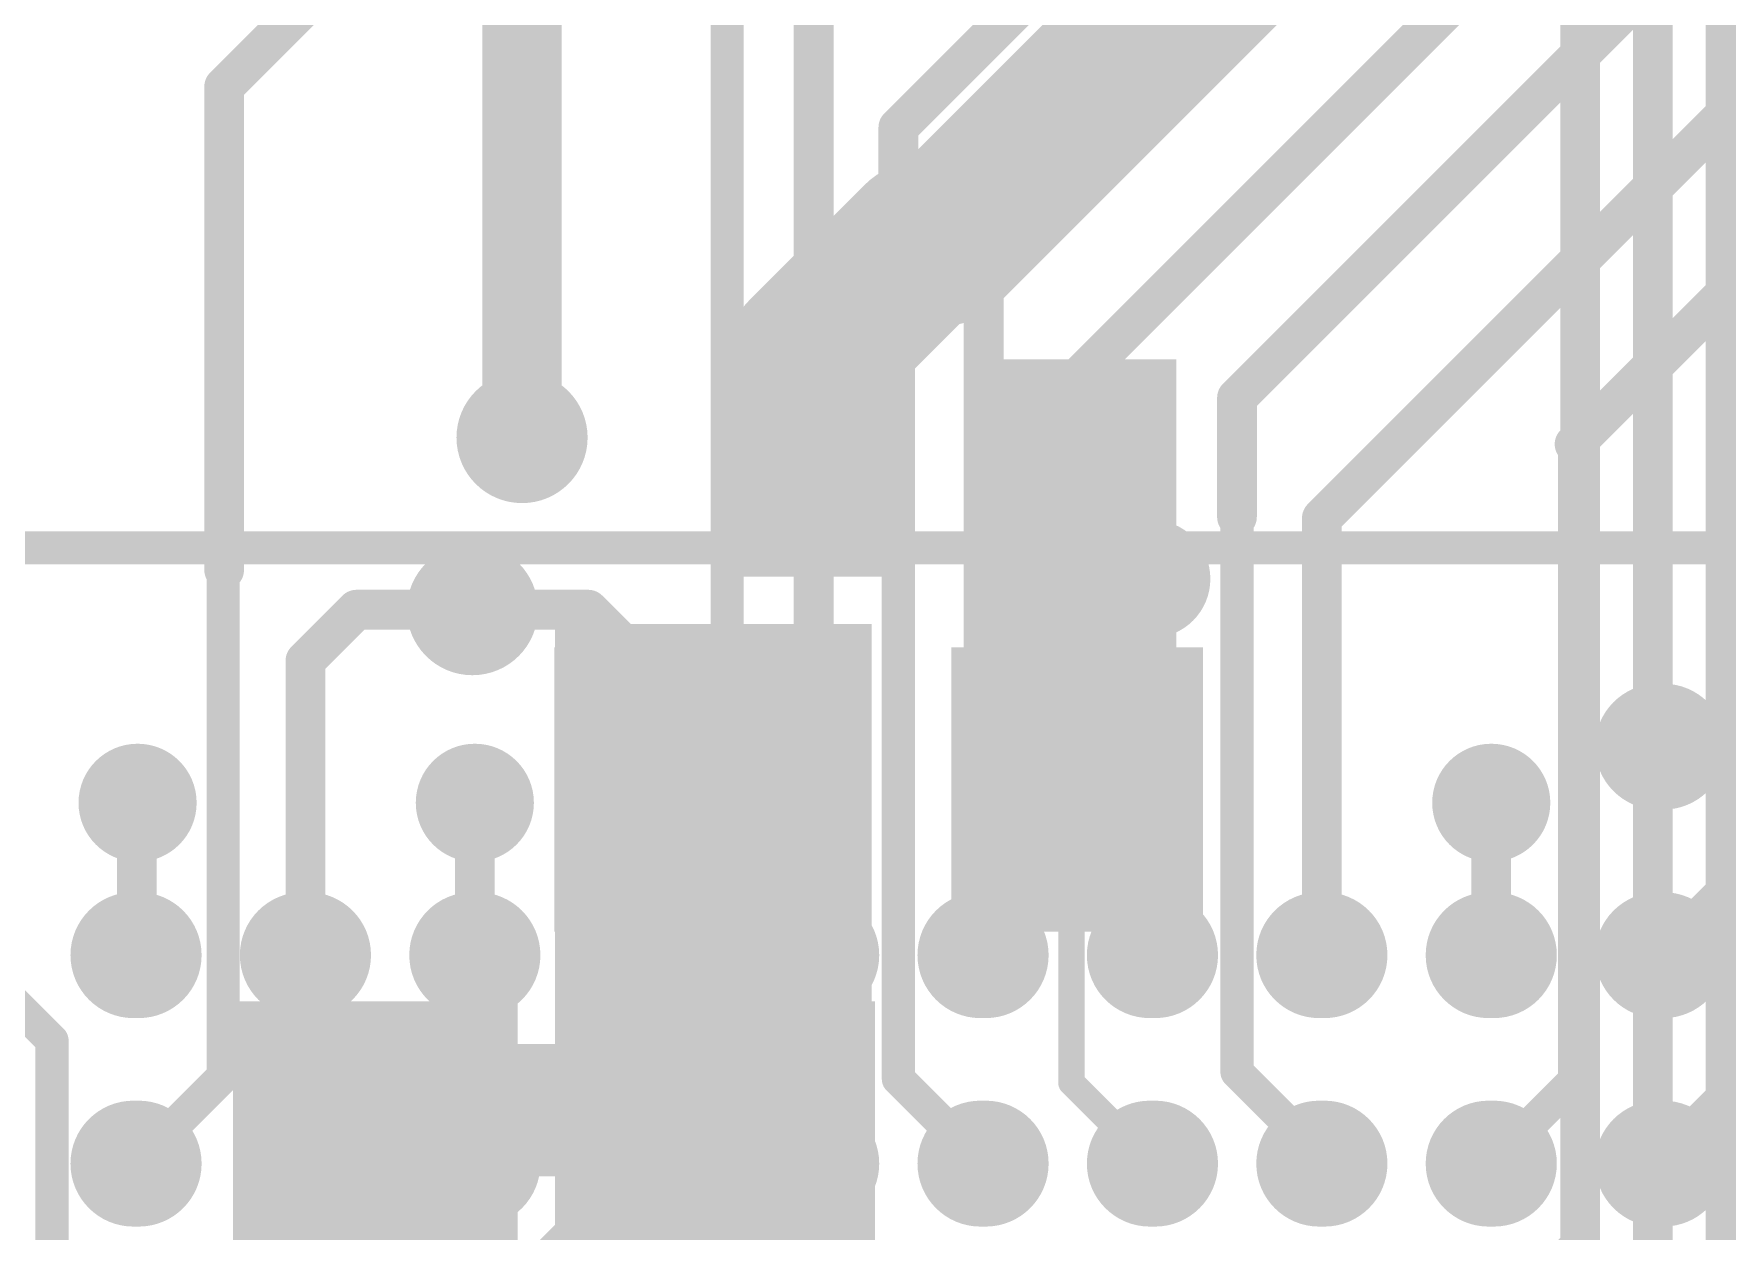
# Model space of a CAD drawing. Header units: millimetres. Extents: x -0.39 to 4.37, y -0.38 to 3.54.
# Drawn here: x 0.7923 to 1.048, y 0.4681 to 0.649 of the extents above; entities that cross this region are included whole.
import ezdxf

# ---------------------------------------------------------------- set-up
doc = ezdxf.new("R2010")
doc.units = ezdxf.units.MM
doc.header["$MEASUREMENT"] = 0
for name, color, linetype in [('BottomLayer', 5, 'Continuous'), ('BottomPaste', 16, 'Continuous'), ('BottomSolder', 6, 'Continuous'), ('TopLayer', 1, 'Continuous'), ('TopOverlay', 2, 'Continuous'), ('TopPaste', 8, 'Continuous'), ('TopSolder', 216, 'Continuous'), ('ViaHoleLayer', 16, 'Continuous')]:
    doc.layers.add(name, color=color, linetype=linetype)

# ---------------------------------------------------------------- blocks, each defined once
blk = doc.blocks.new('C__0402_B_37')
at = {"layer": 'BottomLayer'}
for points in [[(-0.009500000000000001, 0.0125), (-0.009499999999999998, -0.0125), (-0.0275, -0.0125), (-0.0275, 0.0125)], [(0.0275, 0.0125), (0.0275, -0.0125), (0.009500000000000001, -0.0125), (0.009499999999999998, 0.0125)]]:
    blk.add_hatch(color=5, dxfattribs=at).paths.add_polyline_path(points)
at = {"layer": 'BottomPaste'}
for points in [[(-0.009500000000000001, 0.0125), (-0.009499999999999998, -0.0125), (-0.0275, -0.0125), (-0.0275, 0.0125)], [(0.0275, 0.0125), (0.0275, -0.0125), (0.009500000000000001, -0.0125), (0.009499999999999998, 0.0125)]]:
    blk.add_hatch(color=16, dxfattribs=at).paths.add_polyline_path(points)
at = {"layer": 'BottomSolder'}
for points in [[(-0.007137800000000001, 0.0148622), (-0.007137799999999999, -0.0148622), (-0.0298622, -0.0148622), (-0.0298622, 0.0148622)], [(0.0298622, 0.0148622), (0.0298622, -0.0148622), (0.007137800000000001, -0.0148622), (0.007137799999999999, 0.0148622)]]:
    blk.add_hatch(color=6, dxfattribs=at).paths.add_polyline_path(points)
blk = doc.blocks.new('FBGA_178_SDRAM_368')
at = {"layer": 'TopLayer'}
h = blk.add_hatch(color=1, dxfattribs=at)
edge = h.paths.add_edge_path()
edge.add_arc((0.125984, 0.0515735), 0.005512, 0, 180)
edge.add_line((0.120472, 0.0515735), (0.120472, 0.0507865))
edge.add_arc((0.125984, 0.0507865), 0.005512, 180, 360)
edge.add_line((0.131496, 0.0507865), (0.131496, 0.0515735))
h = blk.add_hatch(color=1, dxfattribs=at)
edge = h.paths.add_edge_path()
edge.add_arc((0.15748, 0.0515735), 0.005512, 0, 180)
edge.add_line((0.151968, 0.0515735), (0.151968, 0.0507865))
edge.add_arc((0.15748, 0.0507865), 0.005512, 180, 360)
edge.add_line((0.162992, 0.0507865), (0.162992, 0.0515735))
h = blk.add_hatch(color=1, dxfattribs=at)
edge = h.paths.add_edge_path()
edge.add_arc((0.125984, 0.0259835), 0.005512, 0, 180)
edge.add_line((0.120472, 0.0259835), (0.120472, 0.0251965))
edge.add_arc((0.125984, 0.0251965), 0.005512, 180, 360)
edge.add_line((0.131496, 0.0251965), (0.131496, 0.0259835))
h = blk.add_hatch(color=1, dxfattribs=at)
edge = h.paths.add_edge_path()
edge.add_arc((0.15748, 0.0259835), 0.005512, 0, 180)
edge.add_line((0.151968, 0.0259835), (0.151968, 0.0251965))
edge.add_arc((0.15748, 0.0251965), 0.005512, 180, 360)
edge.add_line((0.162992, 0.0251965), (0.162992, 0.0259835))
h = blk.add_hatch(color=1, dxfattribs=at)
edge = h.paths.add_edge_path()
edge.add_arc((0.125984, 0.0003935), 0.005512, 0, 180)
edge.add_line((0.120472, 0.0003935000000000007), (0.120472, -0.0003934999999999994))
edge.add_arc((0.125984, -0.0003935), 0.005512, 180, 360)
edge.add_line((0.131496, -0.0003935), (0.131496, 0.0003935))
h = blk.add_hatch(color=1, dxfattribs=at)
edge = h.paths.add_edge_path()
edge.add_arc((0.15748, 0.0003935), 0.005512, 0, 180)
edge.add_line((0.151968, 0.0003935000000000007), (0.151968, -0.0003934999999999994))
edge.add_arc((0.15748, -0.0003935), 0.005512, 180, 360)
edge.add_line((0.162992, -0.0003935), (0.162992, 0.0003935))
h = blk.add_hatch(color=1, dxfattribs=at)
edge = h.paths.add_edge_path()
edge.add_arc((0.125984, -0.0251985), 0.005512, 0, 180)
edge.add_line((0.120472, -0.0251985), (0.120472, -0.0259855))
edge.add_arc((0.125984, -0.0259855), 0.005512, 180, 360)
edge.add_line((0.131496, -0.0259855), (0.131496, -0.0251985))
h = blk.add_hatch(color=1, dxfattribs=at)
edge = h.paths.add_edge_path()
edge.add_arc((0.15748, -0.0251985), 0.005512, 0, 180)
edge.add_line((0.151968, -0.0251985), (0.151968, -0.0259855))
edge.add_arc((0.15748, -0.0259855), 0.005512, 180, 360)
edge.add_line((0.162992, -0.0259855), (0.162992, -0.0251985))
h = blk.add_hatch(color=1, dxfattribs=at)
edge = h.paths.add_edge_path()
edge.add_arc((0.125984, -0.0507885), 0.005512, 0, 180)
edge.add_line((0.120472, -0.0507885), (0.120472, -0.0515755))
edge.add_arc((0.125984, -0.0515755), 0.005512, 180, 360)
edge.add_line((0.131496, -0.0515755), (0.131496, -0.0507885))
h = blk.add_hatch(color=1, dxfattribs=at)
edge = h.paths.add_edge_path()
edge.add_arc((0.15748, -0.0507885), 0.005512, 0, 180)
edge.add_line((0.151968, -0.0507885), (0.151968, -0.0515755))
edge.add_arc((0.15748, -0.0515755), 0.005512, 180, 360)
edge.add_line((0.162992, -0.0515755), (0.162992, -0.0507885))
h = blk.add_hatch(color=1, dxfattribs=at)
edge = h.paths.add_edge_path()
edge.add_arc((0.125984, -0.0763785), 0.005512, 0, 180)
edge.add_line((0.120472, -0.0763785), (0.120472, -0.0771655))
edge.add_arc((0.125984, -0.0771655), 0.005512, 180, 360)
edge.add_line((0.131496, -0.0771655), (0.131496, -0.0763785))
h = blk.add_hatch(color=1, dxfattribs=at)
edge = h.paths.add_edge_path()
edge.add_arc((0.15748, -0.0763785), 0.005512, 0, 180)
edge.add_line((0.151968, -0.0763785), (0.151968, -0.0771655))
edge.add_arc((0.15748, -0.0771655), 0.005512, 180, 360)
edge.add_line((0.162992, -0.0771655), (0.162992, -0.0763785))
h = blk.add_hatch(color=1, dxfattribs=at)
edge = h.paths.add_edge_path()
edge.add_arc((0.125984, -0.1019685), 0.005512, 0, 180)
edge.add_line((0.120472, -0.1019685), (0.120472, -0.1027555))
edge.add_arc((0.125984, -0.1027555), 0.005512, 180, 360)
edge.add_line((0.131496, -0.1027555), (0.131496, -0.1019685))
h = blk.add_hatch(color=1, dxfattribs=at)
edge = h.paths.add_edge_path()
edge.add_arc((0.15748, -0.1019685), 0.005512, 0, 180)
edge.add_line((0.151968, -0.1019685), (0.151968, -0.1027555))
edge.add_arc((0.15748, -0.1027555), 0.005512, 180, 360)
edge.add_line((0.162992, -0.1027555), (0.162992, -0.1019685))
h = blk.add_hatch(color=1, dxfattribs=at)
edge = h.paths.add_edge_path()
edge.add_arc((0.125984, -0.1275605), 0.005512, 0, 180)
edge.add_line((0.120472, -0.1275605), (0.120472, -0.1283475))
edge.add_arc((0.125984, -0.1283475), 0.005512, 180, 360)
edge.add_line((0.131496, -0.1283475), (0.131496, -0.1275605))
h = blk.add_hatch(color=1, dxfattribs=at)
edge = h.paths.add_edge_path()
edge.add_arc((0.15748, -0.1275605), 0.005512, 0, 180)
edge.add_line((0.151968, -0.1275605), (0.151968, -0.1283475))
edge.add_arc((0.15748, -0.1283475), 0.005512, 180, 360)
edge.add_line((0.162992, -0.1283475), (0.162992, -0.1275605))
h = blk.add_hatch(color=1, dxfattribs=at)
edge = h.paths.add_edge_path()
edge.add_arc((0.125984, -0.1531505), 0.005512, 0, 180)
edge.add_line((0.120472, -0.1531505), (0.120472, -0.1539375))
edge.add_arc((0.125984, -0.1539375), 0.005512, 180, 360)
edge.add_line((0.131496, -0.1539375), (0.131496, -0.1531505))
h = blk.add_hatch(color=1, dxfattribs=at)
edge = h.paths.add_edge_path()
edge.add_arc((0.15748, -0.1531505), 0.005512, 0, 180)
edge.add_line((0.151968, -0.1531505), (0.151968, -0.1539375))
edge.add_arc((0.15748, -0.1539375), 0.005512, 180, 360)
edge.add_line((0.162992, -0.1539375), (0.162992, -0.1531505))
h = blk.add_hatch(color=1, dxfattribs=at)
edge = h.paths.add_edge_path()
edge.add_arc((0.125984, -0.1787405), 0.005512, 0, 180)
edge.add_line((0.120472, -0.1787405), (0.120472, -0.1795275))
edge.add_arc((0.125984, -0.1795275), 0.005512, 180, 360)
edge.add_line((0.131496, -0.1795275), (0.131496, -0.1787405))
h = blk.add_hatch(color=1, dxfattribs=at)
edge = h.paths.add_edge_path()
edge.add_arc((0.15748, -0.1787405), 0.005512, 0, 180)
edge.add_line((0.151968, -0.1787405), (0.151968, -0.1795275))
edge.add_arc((0.15748, -0.1795275), 0.005512, 180, 360)
edge.add_line((0.162992, -0.1795275), (0.162992, -0.1787405))
h = blk.add_hatch(color=1, dxfattribs=at)
edge = h.paths.add_edge_path()
edge.add_arc((0.188976, -0.1787405), 0.005512, 0, 180)
edge.add_line((0.183464, -0.1787405), (0.183464, -0.1795275))
edge.add_arc((0.188976, -0.1795275), 0.005512, 180, 360)
edge.add_line((0.194488, -0.1795275), (0.194488, -0.1787405))
at = {"layer": 'TopPaste'}
h = blk.add_hatch(color=8, dxfattribs=at)
edge = h.paths.add_edge_path()
edge.add_arc((0.125984, 0.0515735), 0.005512, 0, 180)
edge.add_line((0.120472, 0.0515735), (0.120472, 0.0507865))
edge.add_arc((0.125984, 0.0507865), 0.005512, 180, 360)
edge.add_line((0.131496, 0.0507865), (0.131496, 0.0515735))
h = blk.add_hatch(color=8, dxfattribs=at)
edge = h.paths.add_edge_path()
edge.add_arc((0.15748, 0.0515735), 0.005512, 0, 180)
edge.add_line((0.151968, 0.0515735), (0.151968, 0.0507865))
edge.add_arc((0.15748, 0.0507865), 0.005512, 180, 360)
edge.add_line((0.162992, 0.0507865), (0.162992, 0.0515735))
h = blk.add_hatch(color=8, dxfattribs=at)
edge = h.paths.add_edge_path()
edge.add_arc((0.125984, 0.0259835), 0.005512, 0, 180)
edge.add_line((0.120472, 0.0259835), (0.120472, 0.0251965))
edge.add_arc((0.125984, 0.0251965), 0.005512, 180, 360)
edge.add_line((0.131496, 0.0251965), (0.131496, 0.0259835))
h = blk.add_hatch(color=8, dxfattribs=at)
edge = h.paths.add_edge_path()
edge.add_arc((0.15748, 0.0259835), 0.005512, 0, 180)
edge.add_line((0.151968, 0.0259835), (0.151968, 0.0251965))
edge.add_arc((0.15748, 0.0251965), 0.005512, 180, 360)
edge.add_line((0.162992, 0.0251965), (0.162992, 0.0259835))
h = blk.add_hatch(color=8, dxfattribs=at)
edge = h.paths.add_edge_path()
edge.add_arc((0.125984, 0.0003935), 0.005512, 0, 180)
edge.add_line((0.120472, 0.0003935000000000007), (0.120472, -0.0003934999999999994))
edge.add_arc((0.125984, -0.0003935), 0.005512, 180, 360)
edge.add_line((0.131496, -0.0003935), (0.131496, 0.0003935))
h = blk.add_hatch(color=8, dxfattribs=at)
edge = h.paths.add_edge_path()
edge.add_arc((0.15748, 0.0003935), 0.005512, 0, 180)
edge.add_line((0.151968, 0.0003935000000000007), (0.151968, -0.0003934999999999994))
edge.add_arc((0.15748, -0.0003935), 0.005512, 180, 360)
edge.add_line((0.162992, -0.0003935), (0.162992, 0.0003935))
h = blk.add_hatch(color=8, dxfattribs=at)
edge = h.paths.add_edge_path()
edge.add_arc((0.125984, -0.0251985), 0.005512, 0, 180)
edge.add_line((0.120472, -0.0251985), (0.120472, -0.0259855))
edge.add_arc((0.125984, -0.0259855), 0.005512, 180, 360)
edge.add_line((0.131496, -0.0259855), (0.131496, -0.0251985))
h = blk.add_hatch(color=8, dxfattribs=at)
edge = h.paths.add_edge_path()
edge.add_arc((0.15748, -0.0251985), 0.005512, 0, 180)
edge.add_line((0.151968, -0.0251985), (0.151968, -0.0259855))
edge.add_arc((0.15748, -0.0259855), 0.005512, 180, 360)
edge.add_line((0.162992, -0.0259855), (0.162992, -0.0251985))
h = blk.add_hatch(color=8, dxfattribs=at)
edge = h.paths.add_edge_path()
edge.add_arc((0.125984, -0.0507885), 0.005512, 0, 180)
edge.add_line((0.120472, -0.0507885), (0.120472, -0.0515755))
edge.add_arc((0.125984, -0.0515755), 0.005512, 180, 360)
edge.add_line((0.131496, -0.0515755), (0.131496, -0.0507885))
h = blk.add_hatch(color=8, dxfattribs=at)
edge = h.paths.add_edge_path()
edge.add_arc((0.15748, -0.0507885), 0.005512, 0, 180)
edge.add_line((0.151968, -0.0507885), (0.151968, -0.0515755))
edge.add_arc((0.15748, -0.0515755), 0.005512, 180, 360)
edge.add_line((0.162992, -0.0515755), (0.162992, -0.0507885))
h = blk.add_hatch(color=8, dxfattribs=at)
edge = h.paths.add_edge_path()
edge.add_arc((0.125984, -0.0763785), 0.005512, 0, 180)
edge.add_line((0.120472, -0.0763785), (0.120472, -0.0771655))
edge.add_arc((0.125984, -0.0771655), 0.005512, 180, 360)
edge.add_line((0.131496, -0.0771655), (0.131496, -0.0763785))
h = blk.add_hatch(color=8, dxfattribs=at)
edge = h.paths.add_edge_path()
edge.add_arc((0.15748, -0.0763785), 0.005512, 0, 180)
edge.add_line((0.151968, -0.0763785), (0.151968, -0.0771655))
edge.add_arc((0.15748, -0.0771655), 0.005512, 180, 360)
edge.add_line((0.162992, -0.0771655), (0.162992, -0.0763785))
h = blk.add_hatch(color=8, dxfattribs=at)
edge = h.paths.add_edge_path()
edge.add_arc((0.125984, -0.1019685), 0.005512, 0, 180)
edge.add_line((0.120472, -0.1019685), (0.120472, -0.1027555))
edge.add_arc((0.125984, -0.1027555), 0.005512, 180, 360)
edge.add_line((0.131496, -0.1027555), (0.131496, -0.1019685))
h = blk.add_hatch(color=8, dxfattribs=at)
edge = h.paths.add_edge_path()
edge.add_arc((0.15748, -0.1019685), 0.005512, 0, 180)
edge.add_line((0.151968, -0.1019685), (0.151968, -0.1027555))
edge.add_arc((0.15748, -0.1027555), 0.005512, 180, 360)
edge.add_line((0.162992, -0.1027555), (0.162992, -0.1019685))
h = blk.add_hatch(color=8, dxfattribs=at)
edge = h.paths.add_edge_path()
edge.add_arc((0.125984, -0.1275605), 0.005512, 0, 180)
edge.add_line((0.120472, -0.1275605), (0.120472, -0.1283475))
edge.add_arc((0.125984, -0.1283475), 0.005512, 180, 360)
edge.add_line((0.131496, -0.1283475), (0.131496, -0.1275605))
h = blk.add_hatch(color=8, dxfattribs=at)
edge = h.paths.add_edge_path()
edge.add_arc((0.15748, -0.1275605), 0.005512, 0, 180)
edge.add_line((0.151968, -0.1275605), (0.151968, -0.1283475))
edge.add_arc((0.15748, -0.1283475), 0.005512, 180, 360)
edge.add_line((0.162992, -0.1283475), (0.162992, -0.1275605))
h = blk.add_hatch(color=8, dxfattribs=at)
edge = h.paths.add_edge_path()
edge.add_arc((0.125984, -0.1531505), 0.005512, 0, 180)
edge.add_line((0.120472, -0.1531505), (0.120472, -0.1539375))
edge.add_arc((0.125984, -0.1539375), 0.005512, 180, 360)
edge.add_line((0.131496, -0.1539375), (0.131496, -0.1531505))
h = blk.add_hatch(color=8, dxfattribs=at)
edge = h.paths.add_edge_path()
edge.add_arc((0.15748, -0.1531505), 0.005512, 0, 180)
edge.add_line((0.151968, -0.1531505), (0.151968, -0.1539375))
edge.add_arc((0.15748, -0.1539375), 0.005512, 180, 360)
edge.add_line((0.162992, -0.1539375), (0.162992, -0.1531505))
h = blk.add_hatch(color=8, dxfattribs=at)
edge = h.paths.add_edge_path()
edge.add_arc((0.125984, -0.1787405), 0.005512, 0, 180)
edge.add_line((0.120472, -0.1787405), (0.120472, -0.1795275))
edge.add_arc((0.125984, -0.1795275), 0.005512, 180, 360)
edge.add_line((0.131496, -0.1795275), (0.131496, -0.1787405))
h = blk.add_hatch(color=8, dxfattribs=at)
edge = h.paths.add_edge_path()
edge.add_arc((0.15748, -0.1787405), 0.005512, 0, 180)
edge.add_line((0.151968, -0.1787405), (0.151968, -0.1795275))
edge.add_arc((0.15748, -0.1795275), 0.005512, 180, 360)
edge.add_line((0.162992, -0.1795275), (0.162992, -0.1787405))
h = blk.add_hatch(color=8, dxfattribs=at)
edge = h.paths.add_edge_path()
edge.add_arc((0.188976, -0.1787405), 0.005512, 0, 180)
edge.add_line((0.183464, -0.1787405), (0.183464, -0.1795275))
edge.add_arc((0.188976, -0.1795275), 0.005512, 180, 360)
edge.add_line((0.194488, -0.1795275), (0.194488, -0.1787405))
at = {"layer": 'TopSolder'}
h = blk.add_hatch(color=216, dxfattribs=at)
edge = h.paths.add_edge_path()
edge.add_arc((0.125984, 0.0515735), 0.009512, 0, 180)
edge.add_line((0.116472, 0.0515735), (0.116472, 0.0507865))
edge.add_arc((0.125984, 0.0507865), 0.009512, 180, 360)
edge.add_line((0.135496, 0.0507865), (0.135496, 0.0515735))
h = blk.add_hatch(color=216, dxfattribs=at)
edge = h.paths.add_edge_path()
edge.add_arc((0.15748, 0.0515735), 0.009512, 0, 180)
edge.add_line((0.147968, 0.0515735), (0.147968, 0.0507865))
edge.add_arc((0.15748, 0.0507865), 0.009512, 180, 360)
edge.add_line((0.166992, 0.0507865), (0.166992, 0.0515735))
h = blk.add_hatch(color=216, dxfattribs=at)
edge = h.paths.add_edge_path()
edge.add_arc((0.125984, 0.0259835), 0.009512, 0, 180)
edge.add_line((0.116472, 0.0259835), (0.116472, 0.0251965))
edge.add_arc((0.125984, 0.0251965), 0.009512, 180, 360)
edge.add_line((0.135496, 0.0251965), (0.135496, 0.0259835))
h = blk.add_hatch(color=216, dxfattribs=at)
edge = h.paths.add_edge_path()
edge.add_arc((0.15748, 0.0259835), 0.009512, 0, 180)
edge.add_line((0.147968, 0.0259835), (0.147968, 0.0251965))
edge.add_arc((0.15748, 0.0251965), 0.009512, 180, 360)
edge.add_line((0.166992, 0.0251965), (0.166992, 0.0259835))
h = blk.add_hatch(color=216, dxfattribs=at)
edge = h.paths.add_edge_path()
edge.add_arc((0.125984, 0.0003935), 0.009512, 0, 180)
edge.add_line((0.116472, 0.0003935000000000012), (0.116472, -0.0003934999999999989))
edge.add_arc((0.125984, -0.0003935), 0.009512, 180, 360)
edge.add_line((0.135496, -0.0003935), (0.135496, 0.0003935))
h = blk.add_hatch(color=216, dxfattribs=at)
edge = h.paths.add_edge_path()
edge.add_arc((0.15748, 0.0003935), 0.009512, 0, 180)
edge.add_line((0.147968, 0.0003935000000000012), (0.147968, -0.0003934999999999989))
edge.add_arc((0.15748, -0.0003935), 0.009512, 180, 360)
edge.add_line((0.166992, -0.0003935), (0.166992, 0.0003935))
h = blk.add_hatch(color=216, dxfattribs=at)
edge = h.paths.add_edge_path()
edge.add_arc((0.125984, -0.0251985), 0.009512, 0, 180)
edge.add_line((0.116472, -0.0251985), (0.116472, -0.0259855))
edge.add_arc((0.125984, -0.0259855), 0.009512, 180, 360)
edge.add_line((0.135496, -0.0259855), (0.135496, -0.0251985))
h = blk.add_hatch(color=216, dxfattribs=at)
edge = h.paths.add_edge_path()
edge.add_arc((0.15748, -0.0251985), 0.009512, 0, 180)
edge.add_line((0.147968, -0.0251985), (0.147968, -0.0259855))
edge.add_arc((0.15748, -0.0259855), 0.009512, 180, 360)
edge.add_line((0.166992, -0.0259855), (0.166992, -0.0251985))
h = blk.add_hatch(color=216, dxfattribs=at)
edge = h.paths.add_edge_path()
edge.add_arc((0.125984, -0.0507885), 0.009512, 0, 180)
edge.add_line((0.116472, -0.0507885), (0.116472, -0.0515755))
edge.add_arc((0.125984, -0.0515755), 0.009512, 180, 360)
edge.add_line((0.135496, -0.0515755), (0.135496, -0.0507885))
h = blk.add_hatch(color=216, dxfattribs=at)
edge = h.paths.add_edge_path()
edge.add_arc((0.15748, -0.0507885), 0.009512, 0, 180)
edge.add_line((0.147968, -0.0507885), (0.147968, -0.0515755))
edge.add_arc((0.15748, -0.0515755), 0.009512, 180, 360)
edge.add_line((0.166992, -0.0515755), (0.166992, -0.0507885))
h = blk.add_hatch(color=216, dxfattribs=at)
edge = h.paths.add_edge_path()
edge.add_arc((0.125984, -0.0763785), 0.009512, 0, 180)
edge.add_line((0.116472, -0.0763785), (0.116472, -0.0771655))
edge.add_arc((0.125984, -0.0771655), 0.009512, 180, 360)
edge.add_line((0.135496, -0.0771655), (0.135496, -0.0763785))
h = blk.add_hatch(color=216, dxfattribs=at)
edge = h.paths.add_edge_path()
edge.add_arc((0.15748, -0.0763785), 0.009512, 0, 180)
edge.add_line((0.147968, -0.0763785), (0.147968, -0.0771655))
edge.add_arc((0.15748, -0.0771655), 0.009512, 180, 360)
edge.add_line((0.166992, -0.0771655), (0.166992, -0.0763785))
h = blk.add_hatch(color=216, dxfattribs=at)
edge = h.paths.add_edge_path()
edge.add_arc((0.125984, -0.1019685), 0.009512, 0, 180)
edge.add_line((0.116472, -0.1019685), (0.116472, -0.1027555))
edge.add_arc((0.125984, -0.1027555), 0.009512, 180, 360)
edge.add_line((0.135496, -0.1027555), (0.135496, -0.1019685))
h = blk.add_hatch(color=216, dxfattribs=at)
edge = h.paths.add_edge_path()
edge.add_arc((0.15748, -0.1019685), 0.009512, 0, 180)
edge.add_line((0.147968, -0.1019685), (0.147968, -0.1027555))
edge.add_arc((0.15748, -0.1027555), 0.009512, 180, 360)
edge.add_line((0.166992, -0.1027555), (0.166992, -0.1019685))
h = blk.add_hatch(color=216, dxfattribs=at)
edge = h.paths.add_edge_path()
edge.add_arc((0.125984, -0.1275605), 0.009512, 0, 180)
edge.add_line((0.116472, -0.1275605), (0.116472, -0.1283475))
edge.add_arc((0.125984, -0.1283475), 0.009512, 180, 360)
edge.add_line((0.135496, -0.1283475), (0.135496, -0.1275605))
h = blk.add_hatch(color=216, dxfattribs=at)
edge = h.paths.add_edge_path()
edge.add_arc((0.15748, -0.1275605), 0.009512, 0, 180)
edge.add_line((0.147968, -0.1275605), (0.147968, -0.1283475))
edge.add_arc((0.15748, -0.1283475), 0.009512, 180, 360)
edge.add_line((0.166992, -0.1283475), (0.166992, -0.1275605))
h = blk.add_hatch(color=216, dxfattribs=at)
edge = h.paths.add_edge_path()
edge.add_arc((0.125984, -0.1531505), 0.009512, 0, 180)
edge.add_line((0.116472, -0.1531505), (0.116472, -0.1539375))
edge.add_arc((0.125984, -0.1539375), 0.009512, 180, 360)
edge.add_line((0.135496, -0.1539375), (0.135496, -0.1531505))
h = blk.add_hatch(color=216, dxfattribs=at)
edge = h.paths.add_edge_path()
edge.add_arc((0.15748, -0.1531505), 0.009512, 0, 180)
edge.add_line((0.147968, -0.1531505), (0.147968, -0.1539375))
edge.add_arc((0.15748, -0.1539375), 0.009512, 180, 360)
edge.add_line((0.166992, -0.1539375), (0.166992, -0.1531505))
h = blk.add_hatch(color=216, dxfattribs=at)
edge = h.paths.add_edge_path()
edge.add_arc((0.125984, -0.1787405), 0.009512, 0, 180)
edge.add_line((0.116472, -0.1787405), (0.116472, -0.1795275))
edge.add_arc((0.125984, -0.1795275), 0.009512, 180, 360)
edge.add_line((0.135496, -0.1795275), (0.135496, -0.1787405))
h = blk.add_hatch(color=216, dxfattribs=at)
edge = h.paths.add_edge_path()
edge.add_arc((0.15748, -0.1787405), 0.009512, 0, 180)
edge.add_line((0.147968, -0.1787405), (0.147968, -0.1795275))
edge.add_arc((0.15748, -0.1795275), 0.009512, 180, 360)
edge.add_line((0.166992, -0.1795275), (0.166992, -0.1787405))
h = blk.add_hatch(color=216, dxfattribs=at)
edge = h.paths.add_edge_path()
edge.add_arc((0.188976, -0.1787405), 0.009512, 0, 180)
edge.add_line((0.179464, -0.1787405), (0.179464, -0.1795275))
edge.add_arc((0.188976, -0.1795275), 0.009512, 180, 360)
edge.add_line((0.198488, -0.1795275), (0.198488, -0.1787405))
at = {"layer": 'TopOverlay', "const_width": 0.005}
blk.add_lwpolyline([(0.219, 0.227), (0.219, -0.226)], dxfattribs=at)
blk = doc.blocks.new('RES0603_B_387')
at = {"layer": 'BottomLayer'}
for points in [[(-0.045, -0.0175), (-0.045, 0.0175), (-0.015, 0.0175), (-0.015, -0.0175)], [(0.015, -0.0175), (0.015, 0.0175), (0.045, 0.0175), (0.045, -0.0175)]]:
    blk.add_hatch(color=5, dxfattribs=at).paths.add_polyline_path(points)
at = {"layer": 'BottomPaste'}
for points in [[(-0.045, -0.0175), (-0.045, 0.0175), (-0.015, 0.0175), (-0.015, -0.0175)], [(0.015, -0.0175), (0.015, 0.0175), (0.045, 0.0175), (0.045, -0.0175)]]:
    blk.add_hatch(color=16, dxfattribs=at).paths.add_polyline_path(points)
at = {"layer": 'BottomSolder'}
for points in [[(-0.049, -0.0215), (-0.049, 0.0215), (-0.011, 0.0215), (-0.011, -0.0215)], [(0.011, -0.0215), (0.011, 0.0215), (0.049, 0.0215), (0.049, -0.0215)]]:
    blk.add_hatch(color=6, dxfattribs=at).paths.add_polyline_path(points)
blk = doc.blocks.new('RES0603_B_388')
at = {"layer": 'BottomLayer'}
for points in [[(-0.045, -0.0175), (-0.045, 0.0175), (-0.015, 0.0175), (-0.015, -0.0175)], [(0.015, -0.0175), (0.015, 0.0175), (0.045, 0.0175), (0.045, -0.0175)]]:
    blk.add_hatch(color=5, dxfattribs=at).paths.add_polyline_path(points)
at = {"layer": 'BottomPaste'}
for points in [[(-0.045, -0.0175), (-0.045, 0.0175), (-0.015, 0.0175), (-0.015, -0.0175)], [(0.015, -0.0175), (0.015, 0.0175), (0.045, 0.0175), (0.045, -0.0175)]]:
    blk.add_hatch(color=16, dxfattribs=at).paths.add_polyline_path(points)
at = {"layer": 'BottomSolder'}
for points in [[(-0.049, -0.0215), (-0.049, 0.0215), (-0.011, 0.0215), (-0.011, -0.0215)], [(0.011, -0.0215), (0.011, 0.0215), (0.049, 0.0215), (0.049, -0.0215)]]:
    blk.add_hatch(color=6, dxfattribs=at).paths.add_polyline_path(points)
blk = doc.blocks.new('C__0603_B_445')
at = {"layer": 'BottomLayer'}
for points in [[(-0.015, 0.0175), (-0.015, -0.0175), (-0.045, -0.0175), (-0.045, 0.0175)], [(0.045, 0.0175), (0.045, -0.0175), (0.015, -0.0175), (0.015, 0.0175)]]:
    blk.add_hatch(color=5, dxfattribs=at).paths.add_polyline_path(points)
at = {"layer": 'BottomPaste'}
for points in [[(-0.015, 0.0175), (-0.015, -0.0175), (-0.045, -0.0175), (-0.045, 0.0175)], [(0.045, 0.0175), (0.045, -0.0175), (0.015, -0.0175), (0.015, 0.0175)]]:
    blk.add_hatch(color=16, dxfattribs=at).paths.add_polyline_path(points)
at = {"layer": 'BottomSolder'}
for points in [[(-0.011, 0.0215), (-0.011, -0.0215), (-0.049, -0.0215), (-0.049, 0.0215)], [(0.049, 0.0215), (0.049, -0.0215), (0.011, -0.0215), (0.011, 0.0215)]]:
    blk.add_hatch(color=6, dxfattribs=at).paths.add_polyline_path(points)

msp = doc.modelspace()

# ---------------------------------------------------------------- hatches: boundary and pattern name
at = {"layer": 'BottomLayer'}
for points in [[(0.9338225, 0.5168222), (0.9648225, 0.5168222), (0.9648225, 0.5998222), (0.9338225, 0.5998222)], [(0.871, 0.4688222), (0.9188224, 0.4688222), (0.9188224, 0.5598142), (0.871, 0.5598142)]]:
    msp.add_hatch(color=5, dxfattribs=at).paths.add_polyline_path(points)
h = msp.add_hatch(color=5, dxfattribs=at)
edge = h.paths.add_edge_path()
edge.add_arc((0.866, 0.588), 0.0059055, 0, 360)
h = msp.add_hatch(color=5, dxfattribs=at)
edge = h.paths.add_edge_path()
edge.add_arc((0.961058, 0.5666497), 0.0049212, 0, 360)
h = msp.add_hatch(color=5, dxfattribs=at)
edge = h.paths.add_edge_path()
edge.add_arc((0.8585001, 0.562), 0.0059055, 0, 360)
h = msp.add_hatch(color=5, dxfattribs=at)
edge = h.paths.add_edge_path()
edge.add_arc((0.8079213, 0.5328222), 0.0049212, 0, 360)
h = msp.add_hatch(color=5, dxfattribs=at)
edge = h.paths.add_edge_path()
edge.add_arc((0.8588685, 0.5328222), 0.0049212, 0, 360)
h = msp.add_hatch(color=5, dxfattribs=at)
edge = h.paths.add_edge_path()
edge.add_arc((1.0124125, 0.5328222), 0.0049212, 0, 360)
h = msp.add_hatch(color=5, dxfattribs=at)
edge = h.paths.add_edge_path()
edge.add_arc((0.8678765, 0.4873182), 0.0049212, 0, 360)
at = {"layer": 'BottomSolder'}
h = msp.add_hatch(color=6, dxfattribs=at)
edge = h.paths.add_edge_path()
edge.add_arc((0.866, 0.588), 0.0099055, 0, 360)
h = msp.add_hatch(color=6, dxfattribs=at)
edge = h.paths.add_edge_path()
edge.add_arc((0.961058, 0.5666497), 0.0089212, 0, 360)
h = msp.add_hatch(color=6, dxfattribs=at)
edge = h.paths.add_edge_path()
edge.add_arc((0.8585001, 0.562), 0.0099055, 0, 360)
h = msp.add_hatch(color=6, dxfattribs=at)
edge = h.paths.add_edge_path()
edge.add_arc((0.8079213, 0.5328222), 0.0089212, 0, 360)
h = msp.add_hatch(color=6, dxfattribs=at)
edge = h.paths.add_edge_path()
edge.add_arc((0.8588685, 0.5328222), 0.0089212, 0, 360)
h = msp.add_hatch(color=6, dxfattribs=at)
edge = h.paths.add_edge_path()
edge.add_arc((1.0124125, 0.5328222), 0.0089212, 0, 360)
h = msp.add_hatch(color=6, dxfattribs=at)
edge = h.paths.add_edge_path()
edge.add_arc((0.8678765, 0.4873182), 0.0089212, 0, 360)
at = {"layer": 'TopLayer'}
h = msp.add_hatch(color=1, dxfattribs=at)
edge = h.paths.add_edge_path()
edge.add_arc((0.866, 0.588), 0.0059055, 0, 360)
h = msp.add_hatch(color=1, dxfattribs=at)
edge = h.paths.add_edge_path()
edge.add_arc((0.961058, 0.5666497), 0.0049212, 0, 360)
h = msp.add_hatch(color=1, dxfattribs=at)
edge = h.paths.add_edge_path()
edge.add_arc((0.8585001, 0.562), 0.0059055, 0, 360)
h = msp.add_hatch(color=1, dxfattribs=at)
edge = h.paths.add_edge_path()
edge.add_arc((0.8079213, 0.5328222), 0.0049212, 0, 360)
h = msp.add_hatch(color=1, dxfattribs=at)
edge = h.paths.add_edge_path()
edge.add_arc((0.8588685, 0.5328222), 0.0049212, 0, 360)
h = msp.add_hatch(color=1, dxfattribs=at)
edge = h.paths.add_edge_path()
edge.add_arc((1.0124125, 0.5328222), 0.0049212, 0, 360)
h = msp.add_hatch(color=1, dxfattribs=at)
edge = h.paths.add_edge_path()
edge.add_arc((0.8678765, 0.4873182), 0.0049212, 0, 360)
at = {"layer": 'TopSolder'}
h = msp.add_hatch(color=216, dxfattribs=at)
edge = h.paths.add_edge_path()
edge.add_arc((0.866, 0.588), 0.0099055, 0, 360)
h = msp.add_hatch(color=216, dxfattribs=at)
edge = h.paths.add_edge_path()
edge.add_arc((0.961058, 0.5666497), 0.0089212, 0, 360)
h = msp.add_hatch(color=216, dxfattribs=at)
edge = h.paths.add_edge_path()
edge.add_arc((0.8585001, 0.562), 0.0099055, 0, 360)
h = msp.add_hatch(color=216, dxfattribs=at)
edge = h.paths.add_edge_path()
edge.add_arc((0.8079213, 0.5328222), 0.0089212, 0, 360)
h = msp.add_hatch(color=216, dxfattribs=at)
edge = h.paths.add_edge_path()
edge.add_arc((0.8588685, 0.5328222), 0.0089212, 0, 360)
h = msp.add_hatch(color=216, dxfattribs=at)
edge = h.paths.add_edge_path()
edge.add_arc((1.0124125, 0.5328222), 0.0089212, 0, 360)
h = msp.add_hatch(color=216, dxfattribs=at)
edge = h.paths.add_edge_path()
edge.add_arc((0.8678765, 0.4873182), 0.0089212, 0, 360)
at = {"layer": 'ViaHoleLayer'}
h = msp.add_hatch(color=16, dxfattribs=at)
edge = h.paths.add_edge_path()
edge.add_arc((0.866, 0.588), 0.003937, 0, 360)
h = msp.add_hatch(color=16, dxfattribs=at)
edge = h.paths.add_edge_path()
edge.add_arc((0.961058, 0.5666497), 0.003937, 0, 360)
h = msp.add_hatch(color=16, dxfattribs=at)
edge = h.paths.add_edge_path()
edge.add_arc((0.8585001, 0.562), 0.003937, 0, 360)
h = msp.add_hatch(color=16, dxfattribs=at)
edge = h.paths.add_edge_path()
edge.add_arc((0.8079213, 0.5328222), 0.003937, 0, 360)
h = msp.add_hatch(color=16, dxfattribs=at)
edge = h.paths.add_edge_path()
edge.add_arc((0.8588685, 0.5328222), 0.003937, 0, 360)
h = msp.add_hatch(color=16, dxfattribs=at)
edge = h.paths.add_edge_path()
edge.add_arc((1.0124125, 0.5328222), 0.003937, 0, 360)
h = msp.add_hatch(color=16, dxfattribs=at)
edge = h.paths.add_edge_path()
edge.add_arc((0.8678765, 0.4873182), 0.003937, 0, 360)

# ---------------------------------------------------------------- linework, layer by layer
at = {"layer": 'BottomLayer'}
for points, const_width in [([(0.866, 0.588), (0.866, 0.8177142)], 0.012), ([(1.0258225, 0.4658222), (1.0258225, 0.7898222)], 0.006), ([(1.0368225, 0.4588222), (1.0368225, 0.7808222)], 0.006), ([(1.0478225, 0.4538222), (1.0478225, 0.7638222)], 0.006), ([(0.9293222, 0.6173222), (0.974, 0.662)], 0.025), ([(0.9093225, 0.6000709), (0.9265738, 0.6173222)], 0.025), ([(0.9265738, 0.6173222), (0.9293222, 0.6173222)], 0.025), ([(0.9093225, 0.5818222), (0.9093225, 0.6000709)], 0.025), ([(0.8588455, 0.4863849), (0.8952598, 0.4863849)], 0.02), ([(0.8952598, 0.4863849), (0.8978225, 0.4838222)], 0.006), ([(0.9938225, 0.4338222), (1.0258225, 0.4658222)], 0.006)]:
    msp.add_lwpolyline(points, dxfattribs=dict(at, const_width=const_width))
for points, const_width in [([(0.9203238, 0.6173222, 1), (0.9328238, 0.6173222, 1)], 0.0125), ([(0.9203238, 0.6173222, 1), (0.9328238, 0.6173222, 1)], 0.0125), ([(0.9230722, 0.6173222, 1), (0.9355722, 0.6173222, 1)], 0.0125), ([(0.9230722, 0.6173222, 1), (0.9355722, 0.6173222, 1)], 0.0125), ([(0.9030725, 0.6000709, 1), (0.9155725, 0.6000709, 1)], 0.0125), ([(0.9030725, 0.6000709, 1), (0.9155725, 0.6000709, 1)], 0.0125), ([(0.863, 0.588, 1), (0.869, 0.588, 1)], 0.006), ([(0.9030725, 0.5818222, 1), (0.9155725, 0.5818222, 1)], 0.0125), ([(0.8538455, 0.4863849, 1), (0.8638455, 0.4863849, 1)], 0.01), ([(0.8902598, 0.4863849, 1), (0.9002598, 0.4863849, 1)], 0.01), ([(0.8937598, 0.4863849, 1), (0.8967598, 0.4863849, 1)], 0.003), ([(0.8963225, 0.4838222, 1), (0.8993225, 0.4838222, 1)], 0.003), ([(1.0243225, 0.4658222, 1), (1.0273225, 0.4658222, 1)], 0.003), ([(1.0243225, 0.4658222, 1), (1.0273225, 0.4658222, 1)], 0.003)]:
    msp.add_lwpolyline(points, format="xyb", close=True, dxfattribs=dict(at, const_width=const_width))
at = {"layer": 'TopLayer'}
for points, const_width in [([(0.821, 0.6409997), (1.0678225, 0.8878222)], 0.006), ([(0.9228445, 0.6348442), (1.0550003, 0.767)], 0.006), ([(0.949, 0.596), (1.077, 0.724)], 0.006), ([(0.974, 0.5939997), (1.0890003, 0.709)], 0.006), ([(1.025, 0.5869997), (1.1308225, 0.6928222)], 0.006), ([(0.9868225, 0.5758222), (1.0998225, 0.6888222)], 0.006), ([(0.897, 0.4913607), (0.897, 0.687)], 0.005), ([(0.9100505, 0.5098062), (0.9100505, 0.6610505)], 0.006), ([(0.9357315, 0.6237315), (0.974, 0.662)], 0.006), ([(0.821, 0.568), (0.821, 0.6409997)], 0.006), ([(0.9228445, 0.614), (0.9228445, 0.6348442)], 0.006), ([(0.9357315, 0.5098972), (0.9357315, 0.6237315)], 0.006), ([(0.9228445, 0.4911062), (0.9228445, 0.614)], 0.005), ([(0.949, 0.4905407), (0.949, 0.596)], 0.004), ([(0.974, 0.576), (0.974, 0.5939997)], 0.006), ([(1.025, 0.4908977), (1.025, 0.5869997)], 0.005), ([(0.974, 0.4921327), (0.974, 0.576)], 0.005), ([(0.9868225, 0.5098062), (0.9868225, 0.5758222)], 0.006), ([(0.8208426, 0.4914643), (0.8208426, 0.568)], 0.005), ([(0.961058, 0.5099787), (0.961058, 0.5626497)], 0.006), ([(0.8332785, 0.5542785), (0.841, 0.562)], 0.006), ([(0.841, 0.562), (0.8585001, 0.562)], 0.006), ([(0.8585001, 0.562), (0.8760001, 0.562)], 0.006), ([(0.8760001, 0.562), (0.8844605, 0.5535396)], 0.006), ([(0.8332785, 0.5098062), (0.8332785, 0.5542785)], 0.006), ([(0.8844605, 0.5098062), (0.8844605, 0.5535396)], 0.006), ([(0.8078049, 0.5327058), (0.8079213, 0.5328222)], 0.006), ([(0.8078049, 0.5099226), (0.8078049, 0.5327058)], 0.006), ([(0.8588685, 0.5098062), (0.8588685, 0.5328222)], 0.006), ([(1.0124125, 0.5098062), (1.0124125, 0.5328222)], 0.006), ([(1.038396, 0.5098062), (1.055412, 0.5268222)], 0.006), ([(0.7820985, 0.5098062), (0.795, 0.4969047)], 0.005), ([(0.8076885, 0.5098062), (0.8078049, 0.5099226)], 0.006), ([(0.961058, 0.5099787), (0.9612305, 0.5098062)], 0.006), ([(0.9868225, 0.5098062), (0.9868455, 0.5098292)], 0.006), ([(1.0380025, 0.5098062), (1.038396, 0.5098062)], 0.006), ([(0.795, 0.464929), (0.795, 0.4969047)], 0.005), ([(0.8076885, 0.4783102), (0.8208426, 0.4914643)], 0.005), ([(0.897, 0.4913607), (0.9100505, 0.4783102)], 0.005), ([(0.974, 0.4921327), (0.9868225, 0.4793102)], 0.005), ([(1.0380025, 0.4783102), (1.0526923, 0.493)], 0.006), ([(0.9228445, 0.4911062), (0.9356405, 0.4783102)], 0.005), ([(0.949, 0.4905407), (0.9612305, 0.4783102)], 0.004), ([(1.0124125, 0.4783102), (1.025, 0.4908977)], 0.005), ([(0.8588685, 0.4783102), (0.8678765, 0.4873182)], 0.006), ([(0.8332785, 0.4783102), (0.8487665, 0.4628222)], 0.006), ([(0.858857, 0.4783217), (0.8588685, 0.4783102)], 0.006), ([(0.8689725, 0.4628222), (0.8844605, 0.4783102)], 0.006), ([(0.9868225, 0.4783102), (0.9868225, 0.4793102)], 0.005)]:
    msp.add_lwpolyline(points, dxfattribs=dict(at, const_width=const_width))
for points, const_width in [([(0.8195, 0.6409997, 1), (0.8225, 0.6409997, 1)], 0.003), ([(0.8195, 0.6409997, 1), (0.8225, 0.6409997, 1)], 0.003), ([(0.9213445, 0.6348442, 1), (0.9243445, 0.6348442, 1)], 0.003), ([(0.9213445, 0.6348442, 1), (0.9243445, 0.6348442, 1)], 0.003), ([(0.9342315, 0.6237315, 1), (0.9372315, 0.6237315, 1)], 0.003), ([(0.9342315, 0.6237315, 1), (0.9372315, 0.6237315, 1)], 0.003), ([(0.9213445, 0.614, 1), (0.9243445, 0.614, 1)], 0.003), ([(0.9215945, 0.614, 1), (0.9240945, 0.614, 1)], 0.0025), ([(0.9475, 0.596, 1), (0.9505, 0.596, 1)], 0.003), ([(0.948, 0.596, 1), (0.95, 0.596, 1)], 0.002), ([(0.9725, 0.5939997, 1), (0.9755, 0.5939997, 1)], 0.003), ([(0.9725, 0.5939997, 1), (0.9755, 0.5939997, 1)], 0.003), ([(1.0235, 0.5869997, 1), (1.0265, 0.5869997, 1)], 0.003), ([(1.02375, 0.5869997, 1), (1.02625, 0.5869997, 1)], 0.0025), ([(0.9725, 0.576, 1), (0.9755, 0.576, 1)], 0.003), ([(0.97275, 0.576, 1), (0.97525, 0.576, 1)], 0.0025), ([(0.9853225, 0.5758222, 1), (0.9883225, 0.5758222, 1)], 0.003), ([(0.9853225, 0.5758222, 1), (0.9883225, 0.5758222, 1)], 0.003), ([(0.8195, 0.568, 1), (0.8225, 0.568, 1)], 0.003), ([(0.8195926, 0.568, 1), (0.8220926, 0.568, 1)], 0.0025), ([(0.959558, 0.5626497, 1), (0.962558, 0.5626497, 1)], 0.003), ([(0.8395, 0.562, 1), (0.8425, 0.562, 1)], 0.003), ([(0.8395, 0.562, 1), (0.8425, 0.562, 1)], 0.003), ([(0.8570001, 0.562, 1), (0.8600001, 0.562, 1)], 0.003), ([(0.8570001, 0.562, 1), (0.8600001, 0.562, 1)], 0.003), ([(0.8745001, 0.562, 1), (0.8775001, 0.562, 1)], 0.003), ([(0.8745001, 0.562, 1), (0.8775001, 0.562, 1)], 0.003), ([(0.8317785, 0.5542785, 1), (0.8347785, 0.5542785, 1)], 0.003), ([(0.8317785, 0.5542785, 1), (0.8347785, 0.5542785, 1)], 0.003), ([(0.8829605, 0.5535396, 1), (0.8859605, 0.5535396, 1)], 0.003), ([(0.8829605, 0.5535396, 1), (0.8859605, 0.5535396, 1)], 0.003), ([(0.8063049, 0.5327058, 1), (0.8093049, 0.5327058, 1)], 0.003), ([(0.8063049, 0.5327058, 1), (0.8093049, 0.5327058, 1)], 0.003), ([(0.8064213, 0.5328222, 1), (0.8094213, 0.5328222, 1)], 0.003), ([(0.8573685, 0.5328222, 1), (0.8603685, 0.5328222, 1)], 0.003), ([(1.0109125, 0.5328222, 1), (1.0139125, 0.5328222, 1)], 0.003), ([(0.8061885, 0.5098062, 1), (0.8091885, 0.5098062, 1)], 0.003), ([(0.8063049, 0.5099226, 1), (0.8093049, 0.5099226, 1)], 0.003), ([(0.8063049, 0.5099226, 1), (0.8093049, 0.5099226, 1)], 0.003), ([(0.8317785, 0.5098062, 1), (0.8347785, 0.5098062, 1)], 0.003), ([(0.8573685, 0.5098062, 1), (0.8603685, 0.5098062, 1)], 0.003), ([(0.8829605, 0.5098062, 1), (0.8859605, 0.5098062, 1)], 0.003), ([(0.9085505, 0.5098062, 1), (0.9115505, 0.5098062, 1)], 0.003), ([(0.9342315, 0.5098972, 1), (0.9372315, 0.5098972, 1)], 0.003), ([(0.959558, 0.5099787, 1), (0.962558, 0.5099787, 1)], 0.003), ([(0.959558, 0.5099787, 1), (0.962558, 0.5099787, 1)], 0.003), ([(0.9597305, 0.5098062, 1), (0.9627305, 0.5098062, 1)], 0.003), ([(0.9853225, 0.5098062, 1), (0.9883225, 0.5098062, 1)], 0.003), ([(0.9853225, 0.5098062, 1), (0.9883225, 0.5098062, 1)], 0.003), ([(0.9853455, 0.5098292, 1), (0.9883455, 0.5098292, 1)], 0.003), ([(1.0109125, 0.5098062, 1), (1.0139125, 0.5098062, 1)], 0.003), ([(1.0365025, 0.5098062, 1), (1.0395025, 0.5098062, 1)], 0.003), ([(1.036896, 0.5098062, 1), (1.039896, 0.5098062, 1)], 0.003), ([(1.036896, 0.5098062, 1), (1.039896, 0.5098062, 1)], 0.003), ([(0.79375, 0.4969047, 1), (0.79625, 0.4969047, 1)], 0.0025), ([(0.79375, 0.4969047, 1), (0.79625, 0.4969047, 1)], 0.0025), ([(0.8195926, 0.4914643, 1), (0.8220926, 0.4914643, 1)], 0.0025), ([(0.8195926, 0.4914643, 1), (0.8220926, 0.4914643, 1)], 0.0025), ([(0.89575, 0.4913607, 1), (0.89825, 0.4913607, 1)], 0.0025), ([(0.89575, 0.4913607, 1), (0.89825, 0.4913607, 1)], 0.0025), ([(0.97275, 0.4921327, 1), (0.97525, 0.4921327, 1)], 0.0025), ([(0.97275, 0.4921327, 1), (0.97525, 0.4921327, 1)], 0.0025), ([(0.9215945, 0.4911062, 1), (0.9240945, 0.4911062, 1)], 0.0025), ([(0.9215945, 0.4911062, 1), (0.9240945, 0.4911062, 1)], 0.0025), ([(0.948, 0.4905407, 1), (0.95, 0.4905407, 1)], 0.002), ([(0.948, 0.4905407, 1), (0.95, 0.4905407, 1)], 0.002), ([(1.02375, 0.4908977, 1), (1.02625, 0.4908977, 1)], 0.0025), ([(1.02375, 0.4908977, 1), (1.02625, 0.4908977, 1)], 0.0025), ([(0.8663765, 0.4873182, 1), (0.8693765, 0.4873182, 1)], 0.003), ([(0.8317785, 0.4783102, 1), (0.8347785, 0.4783102, 1)], 0.003), ([(0.857357, 0.4783217, 1), (0.860357, 0.4783217, 1)], 0.003), ([(0.8573685, 0.4783102, 1), (0.8603685, 0.4783102, 1)], 0.003), ([(0.8573685, 0.4783102, 1), (0.8603685, 0.4783102, 1)], 0.003), ([(0.8829605, 0.4783102, 1), (0.8859605, 0.4783102, 1)], 0.003), ([(0.9855725, 0.4793102, 1), (0.9880725, 0.4793102, 1)], 0.0025), ([(0.9855725, 0.4793102, 1), (0.9880725, 0.4793102, 1)], 0.0025), ([(1.0365025, 0.4783102, 1), (1.0395025, 0.4783102, 1)], 0.003), ([(0.8064385, 0.4783102, 1), (0.8089385, 0.4783102, 1)], 0.0025), ([(0.9088005, 0.4783102, 1), (0.9113005, 0.4783102, 1)], 0.0025), ([(0.9343905, 0.4783102, 1), (0.9368905, 0.4783102, 1)], 0.0025), ([(0.9602305, 0.4783102, 1), (0.9622305, 0.4783102, 1)], 0.002), ([(0.9855725, 0.4783102, 1), (0.9880725, 0.4783102, 1)], 0.0025), ([(1.0111625, 0.4783102, 1), (1.0136625, 0.4783102, 1)], 0.0025)]:
    msp.add_lwpolyline(points, format="xyb", close=True, dxfattribs=dict(at, const_width=const_width))

# ---------------------------------------------------------------- block references
for name, p, rotation in [('C__0402_B_37', (0.9278225, 0.5818222), 180), ('FBGA_178_SDRAM_368', (0.8588685, 0.3523262), 90), ('RES0603_B_388', (0.9198685, 0.5348302), 180), ('RES0603_B_387', (0.8438225, 0.4538222), 90), ('C__0603_B_445', (0.8978225, 0.4538222), 270)]:
    msp.add_blockref(name, p, dxfattribs=dict(rotation=rotation))

doc.saveas('drawing.dxf')
